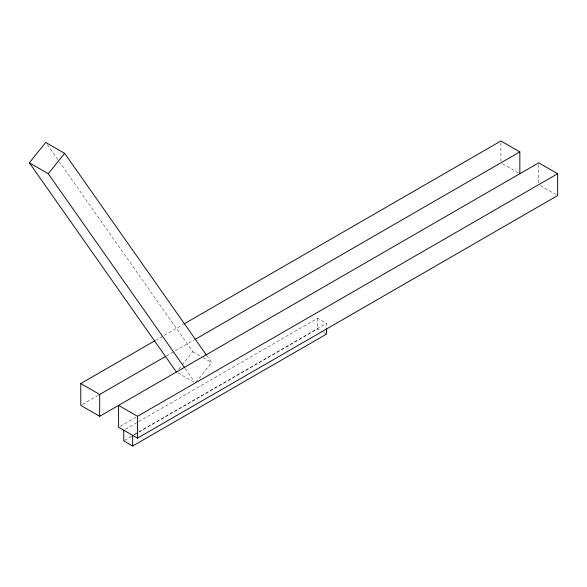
<?xml version="1.0" encoding="UTF-8"?>
<svg xmlns="http://www.w3.org/2000/svg" width="587" height="587" viewBox="0 0 587 587"><rect width="100%" height="100%" fill="white"/><g stroke="black" fill="none" stroke-linecap="round" stroke-linejoin="round"><path stroke-width="0.44" stroke-dasharray="2.94 2.2" d="M178.661 369.201L181.486 365.686M182.051 364.982L192.778 351.642L59.426 161.931M195.875 382.225L211.687 362.553L206.94 355.81M155.438 340.453L183.232 324.406M82.363 404.472L98.249 395.3M166.4 355.949L194.356 339.814M120.181 426.301L136.067 417.13M125.354 429.295L138.011 421.987M138.803 421.532L317.589 318.308L326.482 323.444L326.482 327.891M134.247 434.431L138.202 432.149M138.994 431.687L326.482 323.444M124.561 440.426L133.264 435.4M134.056 434.945L138.011 432.663M138.803 432.208L317.589 328.984L322.777 331.978M502.501 163.722L519.047 173.275M540.319 185.558L556.072 194.649M323.518 332.411L326.482 334.12M192.778 351.642L202.229 357.094M203.021 357.549L211.687 362.553M177.978 372.921L194.524 382.467M47.305 144.681L58.898 161.176M185.294 368.68L194.253 381.425M538.741 164.631L538.741 182.828M500.931 142.802L500.931 160.992M317.589 318.308L317.589 328.984"/><path stroke-width="0.88" d="M176.401 372.011L29.35 162.804L45.727 142.428L64.629 153.346L206.411 355.054M184.766 367.924L48.259 173.715L64.629 153.346M557.65 173.73L137.497 416.3L118.589 405.39L118.589 427.219L137.497 438.137L557.65 195.559L557.65 173.73L538.741 162.812L99.68 416.3L80.779 405.39L80.779 383.553L154.638 340.908M184.025 323.943L500.931 140.983L519.84 151.901L519.84 173.73M80.779 383.553L99.68 394.471L165.607 356.412M194.994 339.447L519.84 151.901M123.769 430.212L123.769 440.881L132.662 446.017L326.482 334.12L326.482 328.786M29.35 162.804L48.259 173.715M137.497 416.3L137.497 438.137M132.662 435.341L132.662 446.017M99.68 394.471L99.68 416.3"/></g></svg>
